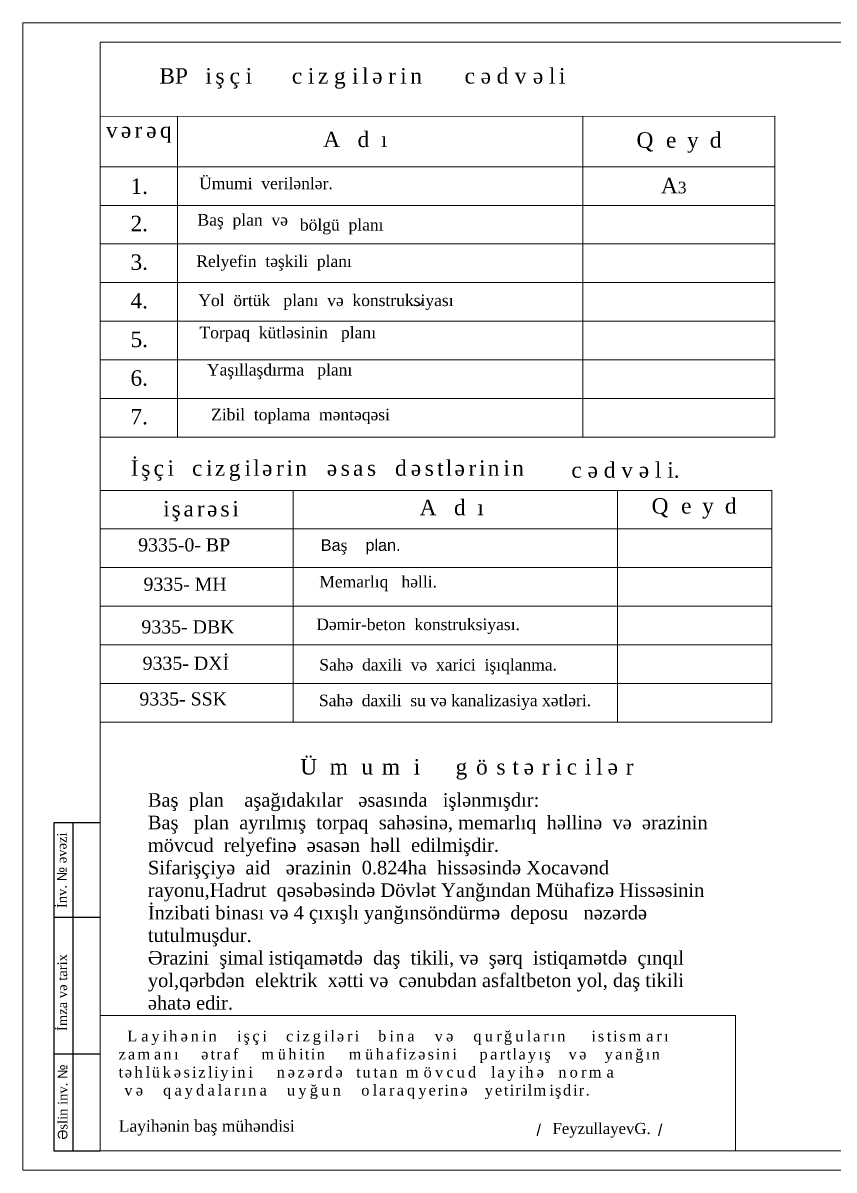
# Model space of a CAD drawing. Header units: feet. Extents: x 3381 to 683784, y 675186 to 4376258.
# Drawn here: x 681441.2 to 681651.2, y 4375567.2 to 4375864.2 of the extents above; entities that cross this region are included whole.
import ezdxf

# ---------------------------------------------------------------- set-up
doc = ezdxf.new("R2010")
doc.units = ezdxf.units.FT
doc.header["$MEASUREMENT"] = 0
doc.linetypes.add('DUZ', pattern=[0])
doc.layers.get('0').update_dxf_attribs({"linetype": 'CONTINUOUS'})
doc.layers.add('rabit xt', color=7, linetype='CONTINUOUS', lineweight=13)
doc.layers.add('ramka', color=7, linetype='CONTINUOUS')
doc.styles.get("Standard").update_dxf_attribs({"font": 'arial.ttf', "height": 2})
doc.styles.add('Times New  Roman', font='times.ttf')

msp = doc.modelspace()

# ---------------------------------------------------------------- linework, layer by layer
at = {"color": 7, "lineweight": 25, "ltscale": 15}
msp.add_line((681454.144, 4375572.15), (681454.144, 4375657.15), dxfattribs=at)
at = {"color": 7, "linetype": 'DUZ', "lineweight": 25}
for p, q in [((681449.214, 4375632.711), (681461.214, 4375632.711)), ((681449.144, 4375597.27), (681461.144, 4375597.27))]:
    msp.add_line(p, q, dxfattribs=at)
at = {"color": 7, "lineweight": 18}
msp.add_lwpolyline([(681544.597, 4375792.472), (681544.539, 4375792.058, -0.4128948), (681543.188, 4375791.037), (681541.616, 4375791.251)], format="xyb", dxfattribs=at)
at = {"color": 7, "linetype": 'DUZ', "lineweight": 25}
msp.add_lwpolyline([(681461.144, 4375657.15), (681449.144, 4375657.15), (681449.144, 4375572.15), (681461.144, 4375572.15)], dxfattribs=at)
at = {"layer": 'rabit xt', "color": 7, "lineweight": 20, "ltscale": 0.3}
for p, q in [((681461.155, 4375839.985), (681635.86, 4375840.031)), ((681481.155, 4375839.985), (681481.155, 4375756.985)), ((681586.155, 4375839.985), (681586.155, 4375756.985)), ((681635.86, 4375840.031), (681635.86, 4375756.985)), ((681461.155, 4375826.985), (681635.86, 4375826.985)), ((681461.155, 4375816.985), (681635.86, 4375816.985)), ((681461.155, 4375806.985), (681635.86, 4375806.985)), ((681461.155, 4375796.985), (681635.86, 4375796.985)), ((681461.155, 4375786.985), (681635.86, 4375786.985)), ((681461.155, 4375776.985), (681635.86, 4375776.985)), ((681461.155, 4375766.985), (681635.86, 4375766.985)), ((681461.155, 4375756.985), (681635.86, 4375756.985)), ((681461.083, 4375743.194), (681635.083, 4375743.194)), ((681461.155, 4375743.194), (681461.155, 4375683.194)), ((681511.083, 4375743.194), (681511.083, 4375683.194)), ((681595.083, 4375743.194), (681595.083, 4375683.194)), ((681635.083, 4375743.194), (681635.083, 4375683.194)), ((681461.083, 4375733.194), (681635.083, 4375733.194)), ((681461.083, 4375723.194), (681635.083, 4375723.194)), ((681461.083, 4375713.194), (681635.083, 4375713.194)), ((681461.083, 4375703.194), (681635.083, 4375703.194)), ((681461.083, 4375693.194), (681635.083, 4375693.194)), ((681461.083, 4375683.194), (681635.083, 4375683.194))]:
    msp.add_line(p, q, dxfattribs=at)
for points in [[(681441.155, 4375864.209), (681861.155, 4375864.209), (681861.155, 4375567.209)], [(681441.155, 4375864.209), (681441.155, 4375567.209), (681861.155, 4375567.209)]]:
    msp.add_lwpolyline(points, dxfattribs=at)
for points in [[(681461.155, 4375859.209), (681856.155, 4375859.209), (681856.155, 4375572.209), (681461.155, 4375572.209)], [(681461.155, 4375607.209), (681625.62, 4375607.209), (681625.62, 4375572.209), (681461.155, 4375572.209)]]:
    msp.add_lwpolyline(points, close=True, dxfattribs=at)

# ---------------------------------------------------------------- texts
at = {"lineweight": -2, "ltscale": 6, "char_height": 2.5, "attachment_point": 1, "rotation": 90}
for s, width, insert in [('{\\fTimes New Roman|b0|i0|c238|p18;İnv. }№{\\fTimes New Roman|b0|i0|c238|p18; əvəzi}', 5958.25226, (681449.968, 4375635.033)), ('{\\fTimes New Roman|b0|i0|c238|p18;İmza və tarix}', 5408.56003, (681450.097, 4375603.216)), ('Ə{\\fTimes New Roman|b0|i0|c238|p18;slin inv.} №', 5311.53721, (681450.177, 4375575.047))]:
    msp.add_mtext_dynamic_manual_height_columns(s, width=width, gutter_width=12.5, heights=[0], dxfattribs=dict(at, insert=insert))
at = {"layer": 'rabit xt', "color": 7, "lineweight": 20, "ltscale": 0.3, "attachment_point": 1}
for s, insert, char_height, width in [('{\\fTimes New Roman|b0|i0|c238|p18;BP   \\T1.55;işçi    cizgilərin    cədvəli}', (681476.481, 4375852.499), 4, 139.08955), ('{\\fArial|b0|i0|c238|p34;            \\H2.222x;    \\fTimes New Roman|b0|i0|c238|p18;\\T0.8;v ə r ə q}', (681448.058, 4375838.47), 1.8, 127.24665), ('{\\fArial|b0|i0|c238|p34;            \\H2.222x;    \\fTimes New Roman|b0|i0|c238|p18; A   d  ı}', (681502.793, 4375836.068), 1.8, 127.24665), ('{\\fArial|b0|i0|c238|p34;             \\fTimes New Roman|b0|i0|c238|p18; \\H2.222x;\\T1.3; Q e y d\\fArial|b0|i0|c238|p34; \\H0.45x;                                               }', (681588.28, 4375835.898), 1.8, 127.24665), ('{\\fTimes New Roman|b0|i0|c238|p18;1.}', (681469, 4375823.941), 4, 6.48832), ('{\\fTimes New Roman|b0|i0|c238|p18;Ümumi  verilənlər.}', (681486.755, 4375824.163), 3, 127.24665), ('{\\fArial|b0|i0|c238|p34;            \\H2.222x;    \\fTimes New Roman|b0|i0|c238|p18; A\\fTimes New Roman|b0|i0|c204|p18;\\H0.7501x;3\\fArial|b0|i0|c238|p34;\\H1.333x;  }', (681590.23, 4375824.084), 1.8, 127.24665), ('{\\fTimes New Roman|b0|i0|c0|p18;2\\fTimes New Roman|b0|i0|c238|p18;.}', (681469, 4375814.285), 4, 6.48832), ('{\\fTimes New Roman|b0|i0|c238|p18;3.}', (681469, 4375804.285), 4, 6.48832), ('{\\fTimes New Roman|b0|i0|c238|p18;4.}', (681469, 4375794.285), 4, 6.48832), ('{\\fTimes New Roman|b0|i0|c238|p18;5.}', (681469, 4375784.285), 4, 6.48832), ('{\\fTimes New Roman|b0|i0|c238|p18;6.}', (681469, 4375774.285), 4, 6.48832), ('{\\fTimes New Roman|b0|i0|c238|p18;7.}', (681469, 4375764.285), 4, 6.48832), ('{\\fTimes New Roman|b0|i0|c238|p18;Zibil  toplama  məntəqəsi}', (681489.869, 4375764.319), 3, 127.24665), ('{\\fTimes New Roman|b0|i0|c238|p18;\\T1.35;İşç\\fTimes New Roman|b0|i0|c204|p18;i\\fTimes New Roman|b0|i0|c238|p18;  \\fTimes New Roman|b0|i0|c204|p18;cizgil\\fTimes New Roman|b0|i0|c238|p18;ə\\fTimes New Roman|b0|i0|c204|p18;rin\\fTimes New Roman|b0|i0|c238|p18;  ə\\fTimes New Roman|b0|i0|c204|p18;sas\\fTimes New Roman|b0|i0|c238|p18;  \\fTimes New Roman|b0|i0|c204|p18;d\\fTimes New Roman|b0|i0|c238|p18;ə\\fTimes New Roman|b0|i0|c204|p18;stl\\fTimes New Roman|b0|i0|c238|p18;ə\\fTimes New Roman|b0|i0|c204|p18;rinin\\fTimes New Roman|b0|i0|c238|p18;  }', (681469.087, 4375750.964), 4, 167.46744), ('{\\fTimes New Roman|b0|i0|c238|p18;c ə d v ə l i.}', (681583.15, 4375750.472), 4, 50.75051), ('{\\fArial|b0|i0|c238|p34;              \\fTimes New Roman|b0|i0|c238|p18;\\H2x;\\T1.3; işarəsi\\fArial|b0|i0|c238|p34;\\H0.5x;                                                       }', (681464.645, 4375740.432), 2, 127.24665), ('{\\fArial|b0|i0|c238|p34;            \\H2.222x;    \\fTimes New Roman|b0|i0|c238|p18; A   d  ı}', (681527.758, 4375740.759), 1.8, 127.24665), ('{\\fArial|b0|i0|c238|p34;             \\fTimes New Roman|b0|i0|c238|p18; \\H2.222x;\\T1.3; Q e y d\\fArial|b0|i0|c238|p34; \\H0.45x;                                               }', (681592.197, 4375741.171), 1.8, 127.24665), ('{\\fArial|b0|i0|c238|p34;                 \\H1.889x;   \\fArial|b0|i0|c204|p34;        \\fTimes New Roman|b0|i0|c238|p18;9335\\fTimes New Roman|b0|i0|c204|p18;-0\\fTimes New Roman|b0|i0|c238|p18;- BP}', (681444.594, 4375730.773), 1.8, 127.24665), ('Ba{\\fTimes New Roman|b0|i0|c238|p18;ş}    plan.', (681518.279, 4375730.527), 3, 127.24665), ('{\\fArial|b0|i0|c238|p34;                 \\H1.889x; \\fArial|b0|i0|c204|p34;         \\fTimes New Roman|b0|i0|c204|p18; \\fTimes New Roman|b0|i0|c238|p18;9335- MH}', (681446.017, 4375720.594), 1.8, 127.24665), ('{\\fTimes New Roman|b0|i0|c238|p18;Memarlıq   həlli.}', (681517.884, 4375721.053), 3, 127.24665), ('{\\fTimes New Roman|b0|i0|c238|p18;Dəmir-beton  konstruksiyası.}', (681517.093, 4375709.999), 3, 127.24665), ('{\\fArial|b0|i0|c238|p34;                 \\fArial|b0|i0|c204|p34;\\H1.889x;         \\fTimes New Roman|b0|i0|c204|p18;   \\fTimes New Roman|b0|i0|c238|p18;9335- DBK}', (681444.219, 4375709.541), 1.8, 127.24665), ('{\\fArial|b0|i0|c238|p34;                 \\H1.889x; \\fArial|b0|i0|c204|p34;     \\fTimes New Roman|b0|i0|c204|p18;   \\fTimes New Roman|b0|i0|c238|p18;9335- DXİ}', (681448.494, 4375700.129), 1.8, 127.24665), ('{\\fTimes New Roman|b0|i0|c238|p18;Sahə  daxili  və  xarici  işıqlanma.}', (681517.884, 4375699.538), 3, 127.24665), ('{\\fArial|b0|i0|c238|p34;                 \\H1.889x; \\fArial|b0|i0|c204|p34;     \\fTimes New Roman|b0|i0|c204|p18;  \\fTimes New Roman|b0|i0|c238|p18;9335- SSK}', (681448.944, 4375690.893), 1.8, 127.24665), ('{\\fTimes New Roman|b0|i0|c238|p18;Sahə  daxili  su və kanalizasiya xətləri.}', (681517.79, 4375690.302), 3, 127.24665), ('{\\fTimes New Roman|b0|i0|c238|p18;\\T1.75;Ümumi   göstəricilər}', (681512.937, 4375673.616), 4, 127.24665), ('{\\fTimes New Roman|b0|i0|c238|p18;\\H1.167x;Baş  plan    aşağıdakılar   əsasında   işlənmışdır:\\PBaş   plan  ayrılmış  torpaq  sahəsinə, memarlıq  həl\\fTimes New Roman|b0|i0|c204|p18;l\\fTimes New Roman|b0|i0|c238|p18;inə  və  ərazinin\\Pmövcud  relyefinə  əsasən  həll  edilmişdir.\\PSifarişçiyə  aid   ərazinin  0.824ha  hissəsində Xocavənd rayonu,Hadrut  qəsəbəsində Dövlət Yanğından Mühafizə Hissəsinin İnzibati binası və 4 çıxışlı yanğınsöndürmə  deposu   nəzərdə  tutulmuşdur.\\P\\fTimes New Roman|b0|i0|c0|p18;Ə\\fTimes New Roman|b0|i0|c238|p18;razini  şimal istiqamətdə  daş  tikili, və  şərq  istiqamətdə  çınqıl  yol,qərbdən  elektrik  xətti və  cənubdan asfaltbeton yol, daş tikili  əhatə edir.}', (681473.501, 4375664.774), 3, 149.62263), ('{\\fTimes New Roman|b0|i0|c238|p18; \\H1.4x;\\T1.4; Layihənin \\fTimes New Roman|b0|i0|c204|p18;  \\fTimes New Roman|b0|i0|c238|p18;işçi \\fTimes New Roman|b0|i0|c204|p18;  \\fTimes New Roman|b0|i0|c238|p18;cizgiləri\\fTimes New Roman|b0|i0|c204|p18;  \\fTimes New Roman|b0|i0|c238|p18; bina \\fTimes New Roman|b0|i0|c204|p18;  \\fTimes New Roman|b0|i0|c238|p18;və\\fTimes New Roman|b0|i0|c204|p18;  \\fTimes New Roman|b0|i0|c238|p18; qurğuların \\fTimes New Roman|b0|i0|c204|p18;  \\fTimes New Roman|b0|i0|c238|p18; istismarı\\P\\T1.3;zamanı \\fTimes New Roman|b0|i0|c204|p18;  \\fTimes New Roman|b0|i0|c238|p18; ətraf\\fTimes New Roman|b0|i0|c204|p18;  \\fTimes New Roman|b0|i0|c238|p18;  mühitin \\fTimes New Roman|b0|i0|c204|p18;  \\fTimes New Roman|b0|i0|c238|p18; mühafizəsini \\fTimes New Roman|b0|i0|c204|p18;  \\fTimes New Roman|b0|i0|c238|p18; partlayış \\fTimes New Roman|b0|i0|c204|p18; \\fTimes New Roman|b0|i0|c238|p18; və\\fTimes New Roman|b0|i0|c204|p18; \\fTimes New Roman|b0|i0|c238|p18;  yanğın \\P\\T1.35;təhlükəsizliyini    nəzərdə  tutan\\fTimes New Roman|b0|i0|c204|p18; \\fTimes New Roman|b0|i0|c238|p18;\\T1.4;mövcud  layihə  norma \\fTimes New Roman|b0|i0|c204|p18;\\P\\fTimes New Roman|b0|i0|c238|p18; və\\fTimes New Roman|b0|i0|c204|p18;  \\fTimes New Roman|b0|i0|c238|p18; qaydalarına \\fTimes New Roman|b0|i0|c204|p18; \\fTimes New Roman|b0|i0|c238|p18; uyğun \\fTimes New Roman|b0|i0|c204|p18; \\fTimes New Roman|b0|i0|c238|p18; olaraq\\T1.25;yerinə \\fTimes New Roman|b0|i0|c204|p18; \\fTimes New Roman|b0|i0|c238|p18; yetirilmişdir.}', (681465.93, 4375603.306), 2, 164.34302), ('{\\fTimes New Roman|b0|i0|c238|p18;Layihənin baş mühəndisi}', (681465.96, 4375580.121), 3, 127.24665), ('{\\fArial|b0|i0|c238|p34;/                          /}', (681574.118, 4375579.093), 3, 127.24665)]:
    msp.add_mtext(s, dxfattribs=dict(at, insert=insert, char_height=char_height, width=width))
at = {"layer": 'ramka', "color": 0, "linetype": 'Continuous', "lineweight": 9, "ltscale": 0.4, "char_height": 1.11479, "width": 120.45641, "attachment_point": 1, "style": 'Times New  Roman'}
for s, insert in [('  \\P           {\\H3x;     \\H1.3333x; \\H0.67279x;B\\fTimes New Roman|b0|i0|c238|p18;aş  plan  və  \\H1.1148x;\\P          \\P                             }', (681473.673, 4375816.59, 1004.818)), ('  \\P           {\\H3x;    \\fTimes New Roman|b0|i0|c238|p18;   \\H0.89703x;bölgü  planı \\H1.1148x;\\P          \\P                             }', (681499.339, 4375815.302, 1004.818)), ('  \\P           {\\H3x;    \\fTimes New Roman|b0|i0|c238|p18;   \\H0.89703x;Relyefin  təşkili  planı \\H1.1666x;\\P\\H0.95554x;          \\P                             }', (681472.515, 4375805.886, 1004.818)), ('  \\P           {\\H3x;    \\fTimes New Roman|b0|i0|c238|p18;   \\H0.89703x;Yol  örtük   planı  və  konstruksiyası\\H1.1666x;\\P\\H0.95554x;          \\P                             }', (681473.047, 4375795.761))]:
    msp.add_mtext(s, dxfattribs=dict(at, insert=insert))
at = {"layer": 'ramka', "lineweight": 13, "ltscale": 0.4, "char_height": 3, "width": 162.74028, "attachment_point": 1}
for s, insert in [('{\\fArial|b0|i0|c238|p34;    \\H1.4561x; \\H0.68677x; \\fTimes New Roman|b0|i0|c238|p18;Torpaq  kütləsinin   planı\\fArial|b0|i0|c238|p34;\\H1.3333x; \\H0.99998x; \\H0.74998x;                      }', (681479.354, 4375785.56, -1004.818)), ('{\\fArial|b0|i0|c238|p34;    \\H1.4561x; \\H0.68677x; \\fTimes New Roman|b0|i0|c238|p18;Yaşıllaşdırma   planı\\fArial|b0|i0|c238|p34;\\H1.3333x; \\H0.99998x; \\H0.74998x;                      }', (681481.279, 4375775.924, 1004.818))]:
    msp.add_mtext(s, dxfattribs=dict(at, insert=insert))
at = {"layer": 'ramka', "color": 7, "lineweight": 20, "ltscale": 0.4, "insert": (681578.261, 4375579.414), "char_height": 2.87187, "width": 28.33658, "attachment_point": 1}
msp.add_mtext('{\\fTimes New Roman|b0|i0|c238|p18;FeyzullayevG.}', dxfattribs=at)

doc.saveas('drawing.dxf')
